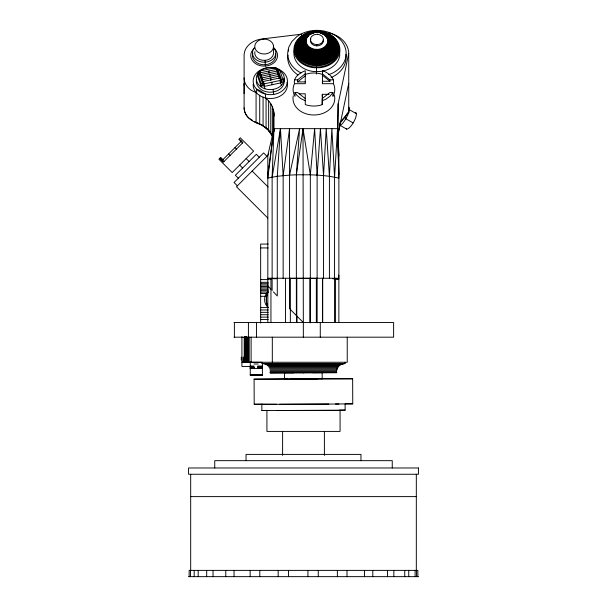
<?xml version="1.0" encoding="UTF-8"?>
<svg xmlns="http://www.w3.org/2000/svg" width="607" height="607" viewBox="0 0 607 607"><rect width="100%" height="100%" fill="white"/><g stroke="black" fill="none" stroke-linecap="round" stroke-linejoin="round"><path stroke-width="0.91" d="M267.824 278.674L267.824 278.249L338.873 278.249M296.8 315.989L296.8 322.552L296.8 278.249M334.556 322.552L334.571 177.123L331.87 128.654L329.411 176.28L329.411 278.636M242.937 362.258L243.278 357.037L243.627 362.258M273.985 116.248C274.637 109.161 271.003 102.219 265.487 97.924L265.487 94.093L259.72 90.42L256.64 89.153L256.64 92.985L251.169 90.223A20.684 16.374 0 0 1 244.105 77.901M299.312 93.789L305.26 93.789L305.26 104.586A20.896 16.541 0 0 0 321.247 104.996L322.218 104.586L322.302 94.305L329.1 94.305M333.44 79.858L329.95 79.858L322.476 73.902L322.507 70.624A20.896 16.541 0 0 1 333.44 79.858L333.44 83.69L322.416 83.69L322.507 74.456A20.896 16.541 0 0 0 306.52 74.039L305.26 74.57M244.105 93.63L244.249 83.296L244.105 85.253M317.294 31.169L317.203 32.717L317.203 32.08M316.452 74.1L316.717 49.342M337.515 134.284L338.145 103.843L348.737 53.408A27.345 21.64 0 0 0 328.842 32.854M337.818 146.719L338.145 103.843M335.565 322.552L335.565 278.249M272.126 290.525L272.126 177.123L273.985 128.654L337.515 128.654L338.873 155.711L338.873 322.552M336.612 372.706C335.732 368.449 339.108 363.934 343.479 363.722M323.546 278.476L323.546 175.598L326.232 128.654L329.411 176.28L338.873 178.101L337.515 128.654L334.571 177.123M283.15 278.476L283.15 175.598L280.464 128.654L277.285 176.28L277.285 295.973L273.416 291.884M303.348 322.552L296.36 315.549L296.36 174.801L299.585 128.654L289.569 175.104L277.285 176.28L267.824 178.101L273.985 128.654L274.053 130.444M317.127 322.886L317.127 175.104L320.428 128.654L323.546 175.598L329.411 176.28M335.534 278.894L338.873 279.083L332.848 278.772M310.329 322.848L310.329 174.801L314.623 128.654L317.127 175.104L323.546 175.598M267.824 174.695L273.985 128.654L267.824 155.377L267.824 322.552M283.15 175.598L289.569 128.654L289.569 308.66L296.36 315.549M289.569 175.104L296.36 174.801L303.014 128.654L310.329 174.801L317.127 175.104M272.126 177.123L280.464 128.654M287.991 55.169L287.657 56.929A29.257 23.157 0 0 0 297.946 74.972M348.737 53.408L348.737 112.409L340.474 122.614L338.145 133.859L338.873 155.711M338.145 133.73L348.737 83.296M294.463 83.69C293.113 77.127 300.01 72.749 305.26 70.738L305.26 83.69L294.463 83.69C292.453 87.62 292.62 92.628 294.994 96.346L294.994 92.514L297.612 92.514L305.26 98.569M345.14 118.98L346.111 118.259L344.639 117.417M268.719 153.844L267.824 155.377L236.472 186.721L267.808 218.057M339.503 124.192L340.474 122.614M349.336 108.327L348.608 109.275L356.362 113.684M322.241 100.352L322.241 98.569L329.95 92.514L332.917 92.514L330.033 96.179L326.058 99.131L322.218 100.754L322.218 104.586M339.981 122.303L348.737 112.409L347.234 113.494M222.314 160.248L241.525 141.036M242.929 142.584L223.368 162.152L219.673 158.457M346.627 114.306L348.737 112.409M278.803 69.775A13.999 11.085 0 0 1 281.428 85.314C277.141 89.487 270.578 90.542 264.971 88.827L259.181 71.854C263.461 67.681 270.024 66.626 275.639 68.333M294.463 79.858L297.612 79.858L305.26 73.804M297.612 79.858L297.612 81.907L305.26 75.852M263.043 363.722L343.645 363.722C339.26 363.919 335.785 368.411 336.68 372.706L270.009 372.706M328.66 74.517L331.088 73.758A29.257 23.157 0 0 0 340.428 39.736A29.257 23.157 0 0 0 296.588 36.845L291.83 41.572L288.788 47.118L287.657 53.097A29.257 23.157 0 0 0 301.026 72.954M257.55 73.447L258.961 73.136L262.535 83.341L262.535 85.891L261.124 86.202L257.55 76.004L257.55 73.447L261.124 83.652L261.124 86.202M261.124 83.652L262.535 83.341M281.565 82.377L281.565 79.828L282.976 79.525L279.44 69.297L277.93 69.297L277.93 71.854L281.565 82.377L282.976 82.074L282.976 79.525M259.781 73.606L259.781 71.057L276.238 67.536L276.838 71.004M260.38 75.367L260.38 72.817L276.838 69.297M260.949 77.043L260.949 74.486L277.407 70.973L277.991 75.23M261.526 78.743L261.526 76.186L277.991 72.673M262.118 80.473L262.118 77.916L278.575 74.403L279.174 78.72M262.717 82.233L262.717 79.676L279.174 76.163M263.332 81.467L279.789 77.954L280.609 80.359L280.609 82.909L264.151 86.429L264.151 83.872L263.332 81.467L263.332 84.024M264.151 83.872L280.609 80.359M338.494 275.919L338.873 275.866M301.626 34.174L261.89 38.977A20.942 16.579 0 0 0 244.105 55.366L244.105 107.788C244.431 117.834 253.999 122.599 262.315 125.095M269.569 278.81L271.276 278.628M269.22 404.27L261.837 404.232L261.86 410.507L267.179 410.408M345.11 403.875L345.14 410.142L276.602 410.537M276.587 68.515A17.133 13.566 0 0 1 287.377 82.324A17.133 13.566 0 0 1 273.711 94.426C266.792 95.436 259.022 93.167 254.963 87.18A17.133 13.566 0 0 1 257.376 72.233A17.133 13.566 0 0 1 275.745 68.272M267.824 279.083L271.268 278.894M273.848 278.772L277.285 278.636M276.58 404.27L254.196 404.254L254.098 379.178L287.043 378.897M335.466 404.012L352.75 403.852L352.644 378.776L254.098 379.178M254.196 404.254L262.057 404.133M312.749 372.721L322.158 372.63L322.18 378.897L284.562 379.056L284.539 372.781L285.184 372.766M284.562 379.056L287.088 379.011M296.36 174.801L310.329 174.801M289.569 278.355L317.127 278.355M285.373 372.69L270.13 372.842L303.94 372.812M290.852 378.98L293.97 378.965M338.941 404.019L269.258 404.308M303.348 372.766L336.559 372.569L322.051 372.546M290.677 378.874L303.371 378.912M328.88 404.087L279.599 404.292M302.491 378.821L318.038 378.768M321.718 378.753L352.644 378.776M293.94 372.797L284.539 372.781M312.78 378.882L316.672 378.882M329.95 79.858L329.95 81.262L322.416 81.262L322.416 83.69M297.612 81.907L305.26 81.907M268.203 244.075L260.653 244.075L260.653 323.007M260.653 247.937L268.203 247.937M260.653 279.599L268.203 279.599M260.653 282.308L268.203 282.308M260.653 283.689L268.203 283.689M260.653 285.07L268.203 285.07M260.653 286.466L268.203 286.466M260.653 287.87L268.203 287.87M260.653 289.273L268.203 289.273M260.653 290.677L268.203 290.677M260.653 292.088L268.203 292.088M260.653 293.5L266.314 293.5M260.653 296.307L265.373 296.307M260.653 307.582L268.203 307.582M260.653 309.965L268.203 309.965M260.653 312.339L268.203 312.339M260.653 314.73L268.203 314.73M260.653 317.12L268.203 317.12M260.653 319.517L268.203 319.517M234.036 322.552L393.617 322.552L393.617 337.181L234.036 337.181M241.912 362.258L347.234 362.258L347.234 337.181M261.655 363.51L345.034 363.51M264.098 363.866L342.447 363.866M253.976 363.995L258.157 363.995M265.221 364.2L341.468 364.2M266.291 364.701L340.284 364.701M267.262 365.361L339.321 365.361M250.266 366.036L253.999 366.036M257.725 366.036L262.391 366.036M268.119 366.165L338.478 366.165M250.266 366.438L241.912 366.438L241.912 336.733M250.266 366.795L253.999 366.795M257.725 366.795L262.391 366.795M250.266 367.121L253.999 367.121M257.725 367.121L262.391 367.121M268.848 367.091L337.758 367.091M250.266 367.425L253.999 367.425M257.725 367.425L262.391 367.425M250.266 367.698L253.999 367.698M257.725 367.698L262.391 367.698M250.266 367.925L253.999 367.925M257.725 367.925L262.391 367.925M250.266 368.13L253.999 368.13M257.725 368.13L262.391 368.13M269.425 368.115L337.188 368.115M250.266 368.297L253.999 368.297M257.725 368.297L262.391 368.297M250.266 368.426L253.999 368.517M257.725 368.426L262.391 368.517L250.266 368.593M269.842 369.215L336.786 369.215M270.077 370.361L336.551 370.361M270.138 371.537L336.49 371.537M250.266 374.83L262.391 374.83M250.266 375.065L262.391 375.065M190.681 496.617L416.319 496.617M188.565 576.65L418.435 576.65M250.266 362.258L262.33 362.273M339.434 410.112L345.14 410.142M269.242 410.537L261.86 410.507M345.709 403.799L352.75 403.852M343.683 363.707L344.859 363.73M316.353 32.353L317.165 32.414M318.774 32.459L316.626 32.277A11.495 9.097 0 0 0 305.48 40.403A11.495 9.097 0 0 0 314.206 50.214L317.188 50.464A11.495 9.097 0 0 0 328.334 42.338A11.495 9.097 0 0 0 319.608 32.528M257.884 123.084L254.561 121.681M259.72 95.185L259.72 124.139L261.526 124.647M259.697 123.722L256.078 122.637L256.078 92.75M259.72 124.139L264.728 126.78M305.26 100.754L300.624 98.478L296.899 95.322L294.994 92.514M345.406 118.524L353.16 122.925M340.406 125.558L346.612 129.086M263.074 97.067L263.074 126.013L267.664 129.185M263.074 126.013L267.027 128.456M252.284 120.247L248.483 117.864A20.684 16.374 0 0 1 244.105 107.788M266.063 98.357L266.063 128.236L270.123 131.901M329.95 81.262L322.476 75.306L322.507 70.624M266.063 128.236L268.947 130.566M266.921 156.272L263.597 152.949L234.052 182.495L237.375 185.825M259.288 157.259L256.336 154.307L235.379 175.264L238.346 178.208M239.788 139.443L242.436 142.091M242.542 142.979L238.847 139.284L240.319 137.812L253.612 151.113L232.2 172.532L218.899 159.231L220.713 157.418L223.179 159.876M246.154 158.571L249.113 161.523M234.962 147.6L236.442 149.079M252.148 171.053L268.15 187.047M228.619 153.943L230.091 155.422M239.659 165.074L242.61 168.025M268.643 100.883L268.643 130.763L271.132 133.403M267.824 285.874L270.897 289.198M268.643 130.763L272.376 135.801M277.93 69.297L281.565 79.828M280.062 81.308L281.428 85.314M259.781 71.057L260.38 72.817M260.949 74.486L261.526 76.186M262.118 77.916L262.717 79.676M273.711 94.426L273.067 89.373M265.039 60.336L265.418 66.057M337.515 128.654L338.873 174.695M339.67 50.973L339.723 55.723A22.99 18.195 0 0 1 320.109 71.52L314.107 71.565A22.99 18.195 0 0 1 294.425 49.721M303.014 128.654L303.348 337.181M417.851 576.65L417.851 570.383L189.149 570.383L189.149 576.65M416.463 570.383L416.463 576.65M416.319 474.257L416.319 570.383M415.105 570.383L415.105 576.65M408.739 570.383L408.739 576.65M404.74 570.383L404.74 576.65M393.837 570.383L393.837 576.65M392.251 467.982L392.251 460.667L214.749 460.667L214.749 467.982M387.486 570.383L387.486 576.65M372.789 570.383L372.789 576.65M364.503 570.383L364.503 576.65M360.968 460.667L360.968 454.4L246.032 454.4L246.032 460.667M347.007 570.383L347.007 576.65M344.859 362.258L344.859 363.51M338.729 275.115L338.729 278.249M337.371 570.383L337.371 576.65M332.917 92.514L332.917 96.346A20.896 16.541 0 0 0 333.44 83.69M324.396 431.418L324.396 455.394M322.696 278.249L322.696 322.552M322.56 278.249L322.56 322.552M322.302 94.305L322.302 96.346M320.276 322.552L320.276 337.181M318.265 570.383L318.265 576.65M317.271 31.359L317.256 32.042M317.097 32.125L317.097 32.763M316.793 44.546L316.793 45.821M316.338 278.249L316.338 322.552M309.896 278.249L309.896 322.552M307.924 570.383L307.924 576.65M290.358 278.249L290.358 322.552M288.522 570.383L288.522 576.65M288.325 49.577L288.325 51.109M285.533 278.249L285.533 322.552M282.604 431.418L282.604 455.394M278.173 570.383L278.173 576.65M273.985 112.864L273.985 131.544M273.522 45.927L273.522 52.316A9.401 7.443 0 0 1 267.338 59.941L264.94 60.359A9.401 7.443 0 0 1 254.894 51.625M273.469 109.784L273.469 131.256M272.384 106.65L272.384 136.529L270.76 133.548L270.76 103.66M272.315 337.181L272.315 362.258M271.89 82.218L271.89 84.775M270.942 278.249L270.942 322.552M270.798 77.954L270.798 80.511M269.887 74.403L269.887 76.96M269.007 70.973L269.007 73.523M262.391 363.555L262.391 375.217L250.266 375.217L250.266 362.068M259.796 570.383L259.796 576.65M258.961 73.136L258.961 74.843M256.495 322.552L256.495 337.181M251.116 337.181L251.116 362.258M250.152 570.383L250.152 576.65M249.227 337.181L249.227 362.258M248.422 322.552L248.384 362.258M247.61 337.181L247.61 362.258M246.912 337.181L246.912 362.258M246.556 337.181L246.556 362.258M246.283 336.733L246.283 362.258M245.736 336.733L245.736 362.258M245.266 336.733L245.266 362.258M244.879 336.733L244.879 362.258M244.575 336.733L244.575 362.258M244.204 337.181L244.204 362.258M241.282 357.144L241.282 360.065M234.385 322.552L234.385 337.181M234.044 570.383L234.044 576.65M225.766 570.383L225.766 576.65M213.034 570.383L213.034 576.65M206.676 570.383L206.676 576.65M198.185 570.383L198.185 576.65M194.187 570.383L194.187 576.65M190.681 474.257L190.681 570.383M190.507 570.383L190.507 576.65M267.277 305.086A14.211 11.859 -90 0 1 267.899 292.536M267.763 307.127A17.042 14.219 -90 0 1 267.915 291.648M345.907 54.289A29.257 23.157 0 0 1 331.088 77.59M287.096 82.271A17.133 13.566 0 0 1 269.25 98.509C263.711 98.129 258.142 95.724 254.963 91.012A17.133 13.566 0 0 1 253.202 84.13M334.351 95.124A20.896 16.541 0 0 1 314.289 114.996A20.896 16.541 0 0 1 293.264 95.769M348.957 107.181A11.214 3.551 -60.4 0 1 346.718 117.212L345.254 119.746A11.214 3.551 -60.4 0 1 340.406 125.444M273.347 47.771A13.407 10.615 0 0 1 274.106 62.604A13.407 10.615 0 0 1 255.388 63.53A13.407 10.615 0 0 1 253.809 48.735M275.646 53.75A11.7 9.264 0 0 1 266.352 64.592L263.301 64.729A11.7 9.264 0 0 1 252.808 53.226M273.636 47.513A11.7 9.264 0 0 1 266.352 62.035L263.301 62.18A11.7 9.264 0 0 1 254.47 47.741M283.818 78.25A13.999 11.085 0 0 1 275.684 91.369L272.156 92.12A13.999 11.085 0 0 1 256.42 79.707M264.971 88.827A13.999 11.085 0 0 1 259.181 71.854M276.466 68.629A13.999 11.085 0 0 1 278.067 69.357M328.175 40.206A11.495 9.097 0 0 1 317.188 51.102L314.206 50.851A11.495 9.097 0 0 1 306.816 37.657M307.332 36.974A11.495 9.097 0 0 1 308.584 35.737M324.836 35.418A11.495 9.097 0 0 1 327.932 39.44M337.105 42.885A21.943 17.368 0 0 1 319.957 66.869L314.229 66.907A21.943 17.368 0 0 1 296.565 43.165M334.275 40.138A19.849 15.714 0 0 1 321.71 63.007A19.849 15.714 0 0 1 297.058 47.475M297.104 46.663A19.849 15.714 0 0 1 297.567 44.212M297.825 43.423A19.849 15.714 0 0 1 299.388 40.373M323.205 32.854A19.849 15.714 0 0 1 325.618 33.635M331.194 36.845A19.849 15.714 0 0 1 333.751 39.432M334.275 43.529A17.762 14.06 0 0 1 320.64 60.222L316.019 60.518A17.762 14.06 0 0 1 300.002 42.164M333.213 40.897A17.762 14.06 0 0 1 333.994 42.634M326.02 36.466A12.542 9.924 0 0 1 319.813 52.938L316.558 53.204A12.542 9.924 0 0 1 304.889 40.449M305.245 39.637A12.542 9.924 0 0 1 306.232 38.089M333.638 38.476A20.896 16.541 0 0 1 319.396 64.82L313.94 64.767A20.896 16.541 0 0 1 298.659 40.335M305.882 34.341A20.896 16.541 0 0 1 308.303 33.324M331.202 36.329A20.896 16.541 0 0 1 332.484 37.368M333.114 39.561A18.809 14.887 0 0 1 319.032 61.906L314.123 61.838A18.809 14.887 0 0 1 300.541 39.789M304.206 36.139A18.809 14.887 0 0 1 305.723 35.145M324.411 33.468A18.809 14.887 0 0 1 326.171 34.159M331.308 39.121A16.715 13.233 0 0 1 319.236 58.94L314.874 58.978A16.715 13.233 0 0 1 301.406 40.881M301.846 40.1A16.715 13.233 0 0 1 302.931 38.582M307.317 35.001A16.715 13.233 0 0 1 309.585 33.946M330.747 35.145A22.99 18.195 0 0 1 339.161 54.228A22.99 18.195 0 0 1 320.109 67.688L314.107 67.734A22.99 18.195 0 0 1 294.205 52.536A22.99 18.195 0 0 1 307.15 33.195M307.931 32.922A22.99 18.195 0 0 1 311.186 32.05M323.083 32.148A22.99 18.195 0 0 1 330.056 34.743M323.766 34.591A10.972 8.68 0 0 1 327.446 43.787A10.972 8.68 0 0 1 318.114 50.002L315.253 49.956A10.972 8.68 0 0 1 306.861 37.884M325.693 36.162A12.019 9.507 0 0 1 319.616 51.914L316.49 52.149A12.019 9.507 0 0 1 305.42 39.872M306.717 37.611A12.019 9.507 0 0 1 308.713 35.692M320.42 32.915A12.019 9.507 0 0 1 328.918 42.338A12.019 9.507 0 0 1 319.616 51.276L316.49 51.512A12.019 9.507 0 0 1 304.949 42.922A12.019 9.507 0 0 1 314.198 32.74A13.582 10.751 0 0 0 303.356 44.038A13.582 10.751 0 0 0 316.08 54.015L319.616 53.818A13.582 10.751 0 0 0 330.489 43.241A13.582 10.751 0 0 0 319.502 32.732M329.434 39.766A13.582 10.751 0 0 1 319.616 54.463L316.08 54.653A13.582 10.751 0 0 1 305.579 37.991M306.095 37.422A13.582 10.751 0 0 1 307.263 36.352M327.643 37.338A13.582 10.751 0 0 1 329.062 39.129M324.161 34.553A12.542 9.924 0 0 1 329.222 44.531A12.542 9.924 0 0 1 319.813 52.301L316.558 52.566A12.542 9.924 0 0 1 304.714 44.948A12.542 9.924 0 0 1 310.943 33.916M321.262 33.339A12.542 9.924 0 0 1 323.478 34.197M329.95 38.317A15.676 12.406 0 0 1 317.916 57.582L313.834 57.369A15.676 12.406 0 0 1 302.438 40.441M302.855 39.705A15.676 12.406 0 0 1 304.486 37.642M329.29 38.393A14.629 11.579 0 0 1 317.469 56.132L313.667 55.852A14.629 11.579 0 0 1 302.461 42.733M302.643 41.997A14.629 11.579 0 0 1 303.553 39.842M303.97 39.159A14.629 11.579 0 0 1 305.556 37.262M306.846 36.154A14.629 11.579 0 0 1 308.326 35.183M309.942 34.387A14.629 11.579 0 0 1 312.582 33.499M321.073 33.461A14.629 11.579 0 0 1 323.736 34.326M320.155 32.634A14.629 11.579 0 0 1 331.475 44.994A14.629 11.579 0 0 1 317.469 55.495L313.667 55.214A14.629 11.579 0 0 1 302.278 43.765A14.629 11.579 0 0 1 314.069 32.566M323.296 39.865A6.48 5.129 0 0 1 318 45.783L316.315 45.836A6.48 5.129 0 0 1 310.83 38.954M355.376 112.287A9.53 3.02 -60.4 0 1 354.131 121.233L352.895 123.388A9.53 3.02 -60.4 0 1 345.944 128.661M267.937 307.271A9.401 7.845 -90 0 1 267.937 291.861M263.362 39.136L260.957 39.554A9.401 7.443 0 0 0 254.963 48.143A9.401 7.443 0 0 0 264.94 53.97L267.338 53.553A9.401 7.443 0 0 0 273.34 44.964A9.401 7.443 0 0 0 263.362 39.136M317.802 31.799L313.182 32.095A17.762 14.06 0 0 0 299.205 46.974A17.762 14.06 0 0 0 316.019 59.881L320.64 59.585A17.762 14.06 0 0 0 334.616 44.706A17.762 14.06 0 0 0 317.802 31.799M317.507 34.349L315.815 34.402A6.48 5.129 0 0 0 310.435 39.652A6.48 5.129 0 0 0 316.315 44.561L318 44.508A6.48 5.129 0 0 0 323.379 39.258A6.48 5.129 0 0 0 317.507 34.349M319.586 31.154L313.857 31.192A21.943 17.368 0 0 0 294.964 48.545A21.943 17.368 0 0 0 314.229 65.632L319.957 65.594A21.943 17.368 0 0 0 338.85 48.241A21.943 17.368 0 0 0 319.586 31.154M318.941 32.065L314.578 32.095A16.715 13.233 0 0 0 300.192 45.32A16.715 13.233 0 0 0 314.874 58.333L319.236 58.302A16.715 13.233 0 0 0 333.622 45.085A16.715 13.233 0 0 0 318.941 32.065M340.072 410.514L266.928 410.514L266.928 431.418L340.072 431.418L340.072 410.514M418.435 467.982L188.565 467.982L188.565 474.257L418.435 474.257L418.435 467.982M319.881 31.382L314.426 31.336A20.896 16.541 0 0 0 296.011 47.558A20.896 16.541 0 0 0 313.94 64.13L319.396 64.175A20.896 16.541 0 0 0 337.803 47.953A20.896 16.541 0 0 0 319.881 31.382M319.692 31.754L314.783 31.685A18.809 14.887 0 0 0 298.105 46.215A18.809 14.887 0 0 0 314.123 61.201L319.032 61.269A18.809 14.887 0 0 0 335.717 46.739A18.809 14.887 0 0 0 319.692 31.754M318.561 32.148L315.701 32.103A10.972 8.68 0 0 0 305.943 40.555A10.972 8.68 0 0 0 315.253 49.319L318.114 49.364A10.972 8.68 0 0 0 327.879 40.912A10.972 8.68 0 0 0 318.561 32.148M319.98 32.399L315.898 32.186A15.676 12.406 0 0 0 301.269 43.742A15.676 12.406 0 0 0 313.834 56.724L317.916 56.944A15.676 12.406 0 0 0 332.545 45.388A15.676 12.406 0 0 0 319.98 32.399M223.846 161.674L220.151 157.979L223.793 161.728M306.679 60.586A19.849 15.714 0 0 0 336.756 47.392A19.849 15.714 0 0 0 307.286 33.37A19.849 15.714 0 0 0 306.679 60.586"/></g></svg>
